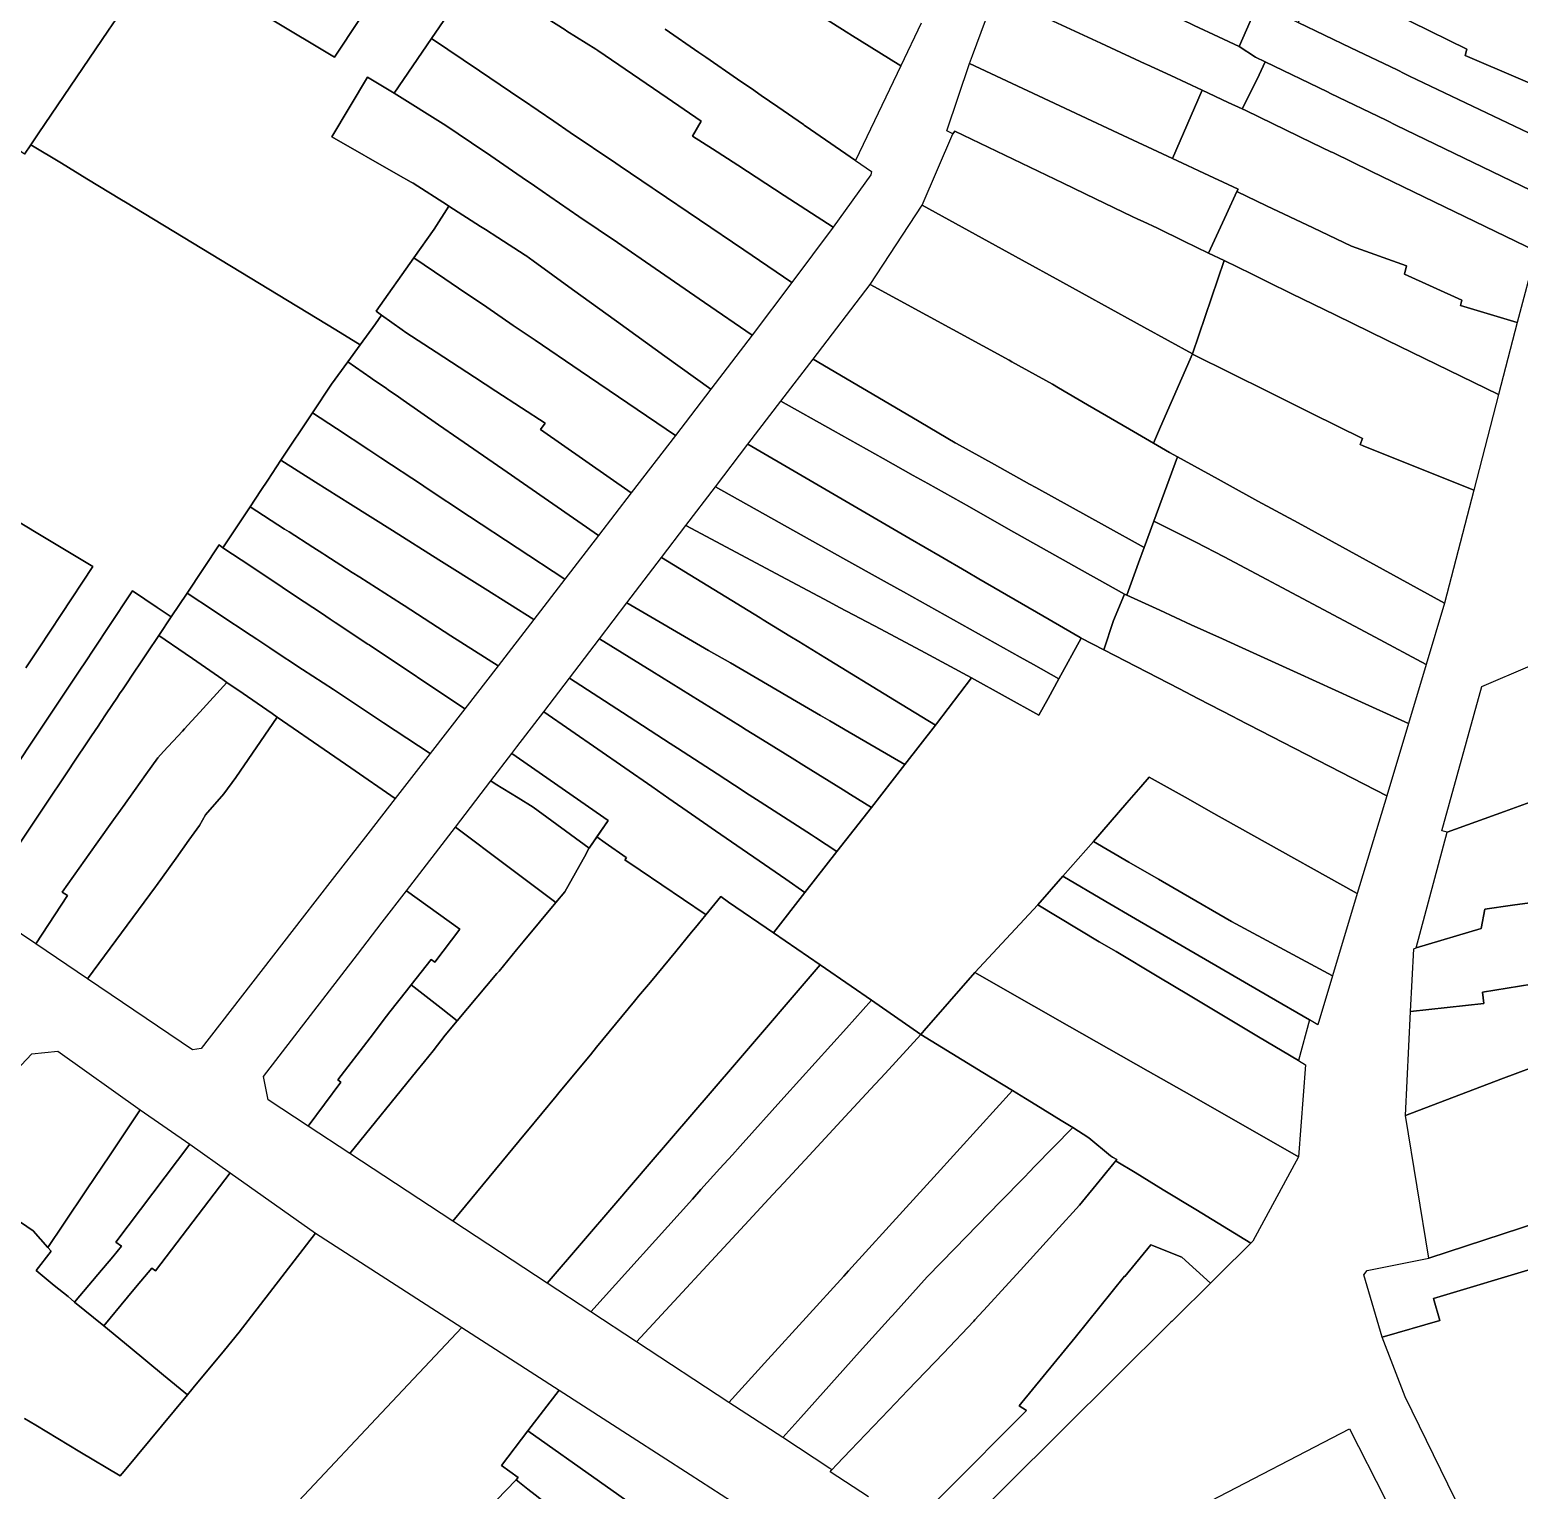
# Model space of a CAD drawing. Header units: metres. Extents: x 3 to 1005126, y 39 to 4383651.
# Drawn here: x 490710.5 to 490836.7, y 4371538.7 to 4371662.4 of the extents above; entities that cross this region are included whole.
import ezdxf

# ---------------------------------------------------------------- set-up
doc = ezdxf.new("R2010")
doc.units = ezdxf.units.M
doc.header["$MEASUREMENT"] = 0
doc.layers.add('TM_Llucmajor', color=7, linetype='Continuous')

msp = doc.modelspace()

# ---------------------------------------------------------------- linework, layer by layer
at = {"layer": 'TM_Llucmajor', "linetype": 'Continuous', "flags": 128}
for points in [[(490720.45, 4371667.16), (490708.24, 4371675.49), (490709.74, 4371677.7), (490723.35, 4371697.74), (490728.57, 4371705.42), (490734.37, 4371714.16), (490735.22, 4371715.41), (490753.03, 4371741.46), (490759.15, 4371752.44), (490760.57, 4371754.98), (490765.14, 4371763.18), (490779.17, 4371755.29), (490782.75, 4371753.26), (490793.15, 4371747.41), (490781.35, 4371727.11), (490761.17, 4371696.7), (490744.87, 4371672.93), (490736.35, 4371660.06), (490730.92, 4371663.32), (490726.36, 4371666.07), (490722.43, 4371668.43), (490721.26, 4371666.61), (490720.45, 4371667.16)], [(490806.47, 4371664.05), (490805.68, 4371664.41), (490802.8, 4371665.78), (490799, 4371667.58), (490794.42, 4371669.76), (490796.28, 4371673.58), (490796.38, 4371673.75), (490804.71, 4371669.58), (490808.28, 4371667.78), (490811.14, 4371666.36), (490812.95, 4371665.45), (490814.58, 4371664.63), (490814.2, 4371663.78), (490812.96, 4371660.96), (490811.21, 4371661.79), (490809.16, 4371662.76), (490807.06, 4371663.76), (490806.47, 4371664.05)], [(490820.07, 4371666.71), (490818.65, 4371667.43), (490820.83, 4371672.18), (490825.29, 4371669.6), (490825.88, 4371669.27), (490825.98, 4371669.58), (490828.72, 4371668.22), (490833.61, 4371665.8), (490842.79, 4371661.24), (490841.46, 4371656.21), (490832.09, 4371660.2), (490832.23, 4371660.75), (490827.53, 4371663.07), (490821.84, 4371665.84), (490820.07, 4371666.71)], [(490801.68, 4371661.05), (490801.23, 4371661.25), (490797.22, 4371663.12), (490792.29, 4371665.41), (490794.42, 4371669.76), (490799, 4371667.58), (490802.8, 4371665.78), (490805.68, 4371664.41), (490806.47, 4371664.05), (490807.06, 4371663.76), (490809.16, 4371662.76), (490811.21, 4371661.79), (490812.96, 4371660.96), (490814.34, 4371660.07), (490815.17, 4371659.66), (490814.47, 4371658.21), (490813.22, 4371655.68), (490812.04, 4371656.23), (490809.82, 4371657.27), (490807.18, 4371658.5), (490805.14, 4371659.44), (490805.01, 4371659.5), (490801.68, 4371661.05)], [(490822.41, 4371660.86), (490817.96, 4371663.01), (490820.07, 4371666.71), (490821.84, 4371665.84), (490827.53, 4371663.07), (490832.23, 4371660.75), (490832.09, 4371660.2), (490841.46, 4371656.21), (490840.43, 4371652.25), (490827.38, 4371658.47), (490827, 4371658.65), (490826.34, 4371658.98), (490822.41, 4371660.86)], [(490799.58, 4371655.1), (490790.13, 4371659.53), (490790.37, 4371660.21), (490792.29, 4371665.41), (490797.22, 4371663.12), (490801.23, 4371661.25), (490801.68, 4371661.05), (490805.01, 4371659.5), (490805.14, 4371659.44), (490807.18, 4371658.5), (490809.82, 4371657.27), (490807.32, 4371651.47), (490806.88, 4371651.68), (490802.72, 4371653.64), (490799.58, 4371655.1)], [(490814.34, 4371660.07), (490812.96, 4371660.96), (490814.2, 4371663.78), (490814.58, 4371664.63), (490814.78, 4371664.53), (490817.96, 4371663.01), (490822.41, 4371660.86), (490826.34, 4371658.98), (490827, 4371658.65), (490827.38, 4371658.47), (490840.43, 4371652.25), (490839.28, 4371648.01), (490826.29, 4371654.29), (490825.4, 4371654.72), (490820.69, 4371657), (490820.43, 4371657.12), (490815.17, 4371659.66), (490814.34, 4371660.07)], [(490745.78, 4371654.29), (490741.41, 4371657.02), (490744.57, 4371661.65), (490748.62, 4371658.91), (490752.12, 4371656.53), (490752.26, 4371656.44), (490754.91, 4371654.64), (490756.31, 4371653.69), (490760.16, 4371651.09), (490760.53, 4371650.84), (490763.26, 4371648.99), (490763.51, 4371648.82), (490771, 4371643.75), (490775.08, 4371640.98), (490771.73, 4371636.53), (490767.69, 4371639.29), (490763.51, 4371642.16), (490760.3, 4371644.36), (490757.05, 4371646.58), (490754.57, 4371648.27), (490753.27, 4371649.16), (490752.25, 4371649.87), (490751.79, 4371650.18), (490749.21, 4371651.95), (490748.98, 4371652.1), (490745.78, 4371654.29)], [(490788.71, 4371653.57), (490788.19, 4371653.82), (490790.13, 4371659.53), (490799.58, 4371655.1), (490802.72, 4371653.64), (490806.88, 4371651.68), (490807.32, 4371651.47), (490808.58, 4371650.89), (490809.53, 4371650.44), (490812.86, 4371648.89), (490812.75, 4371648.68), (490811.89, 4371646.77), (490810.36, 4371643.47), (490808.28, 4371644.48), (490806.03, 4371645.57), (490804.83, 4371646.14), (490804.39, 4371646.35), (490803.9, 4371646.58), (490800.8, 4371648.07), (490798.04, 4371649.39), (490788.87, 4371653.8), (490788.71, 4371653.57)], [(490819.15, 4371652.82), (490813.53, 4371655.54), (490813.22, 4371655.68), (490814.47, 4371658.21), (490815.17, 4371659.66), (490820.43, 4371657.12), (490820.69, 4371657), (490825.4, 4371654.72), (490826.29, 4371654.29), (490839.28, 4371648.01), (490838.11, 4371643.64), (490828.59, 4371648.24), (490824.16, 4371650.39), (490820.9, 4371651.98), (490820.73, 4371652.05), (490819.15, 4371652.82)], [(490741.75, 4371650.1), (490736.11, 4371653.33), (490739.15, 4371658.38), (490741.41, 4371657.02), (490745.78, 4371654.29), (490748.98, 4371652.1), (490749.21, 4371651.95), (490751.79, 4371650.18), (490752.25, 4371649.87), (490753.27, 4371649.16), (490754.57, 4371648.27), (490757.05, 4371646.58), (490760.3, 4371644.36), (490763.51, 4371642.16), (490767.69, 4371639.29), (490771.73, 4371636.53), (490768.21, 4371631.94), (490764.32, 4371634.75), (490760.23, 4371637.7), (490756.51, 4371640.39), (490753.18, 4371642.8), (490752.55, 4371643.26), (490752.49, 4371643.3), (490750.17, 4371644.79), (490749.12, 4371645.46), (490748.7, 4371645.73), (490746.04, 4371647.44), (490745.91, 4371647.52), (490743, 4371649.39), (490742.84, 4371649.48), (490741.75, 4371650.1)], [(490809.53, 4371650.44), (490808.58, 4371650.89), (490807.32, 4371651.47), (490809.82, 4371657.27), (490812.04, 4371656.23), (490813.22, 4371655.68), (490813.53, 4371655.54), (490819.15, 4371652.82), (490820.73, 4371652.05), (490820.9, 4371651.98), (490824.16, 4371650.39), (490828.59, 4371648.24), (490838.11, 4371643.64), (490836.49, 4371637.6), (490831.7, 4371639.03), (490831.82, 4371639.49), (490826.95, 4371641.68), (490827.14, 4371642.4), (490822.48, 4371644.05), (490819.22, 4371645.6), (490815.28, 4371647.48), (490812.75, 4371648.68), (490812.86, 4371648.89), (490809.53, 4371650.44)], [(490794.59, 4371642.87), (490786.12, 4371647.53), (490788.71, 4371653.57), (490788.87, 4371653.8), (490798.04, 4371649.39), (490800.8, 4371648.07), (490803.9, 4371646.58), (490804.39, 4371646.35), (490804.83, 4371646.14), (490806.03, 4371645.57), (490808.28, 4371644.48), (490810.36, 4371643.47), (490811.68, 4371642.83), (490809, 4371634.93), (490804.89, 4371637.19), (490801.29, 4371639.18), (490800.48, 4371639.62), (490797.76, 4371641.12), (490794.59, 4371642.87)], [(490811.68, 4371642.83), (490810.36, 4371643.47), (490811.89, 4371646.77), (490812.75, 4371648.68), (490815.28, 4371647.48), (490819.22, 4371645.6), (490822.48, 4371644.05), (490827.14, 4371642.4), (490826.95, 4371641.68), (490831.82, 4371639.49), (490831.7, 4371639.03), (490836.49, 4371637.6), (490834.91, 4371631.5), (490825.47, 4371636.1), (490821.15, 4371638.21), (490817.36, 4371640.06), (490815.41, 4371641.01), (490813.99, 4371641.7), (490811.68, 4371642.83)], [(490746.04, 4371647.44), (490748.7, 4371645.73), (490749.12, 4371645.46), (490750.17, 4371644.79), (490752.49, 4371643.3), (490752.55, 4371643.26), (490753.18, 4371642.8), (490756.51, 4371640.39), (490760.23, 4371637.7), (490764.32, 4371634.75), (490768.21, 4371631.94), (490765.21, 4371628.03), (490757.15, 4371633.51), (490753.35, 4371636.08), (490753.25, 4371636.15), (490751.48, 4371637.35), (490749.24, 4371638.88), (490747.94, 4371639.76), (490747.38, 4371640.14), (490745.68, 4371641.3), (490743.07, 4371643.07), (490744.78, 4371645.49), (490746.04, 4371647.44)], [(490793.47, 4371634.39), (490781.72, 4371640.82), (490786.12, 4371647.53), (490794.59, 4371642.87), (490797.76, 4371641.12), (490800.48, 4371639.62), (490801.29, 4371639.18), (490804.89, 4371637.19), (490809, 4371634.93), (490806.3, 4371628.74), (490805.71, 4371627.37), (490803.67, 4371628.55), (490800.12, 4371630.62), (490797.66, 4371632.07), (490797.15, 4371632.36), (490793.72, 4371634.25), (490793.47, 4371634.39)], [(490740.34, 4371638.2), (490739.88, 4371638.56), (490743.07, 4371643.07), (490745.68, 4371641.3), (490747.38, 4371640.14), (490747.94, 4371639.76), (490749.24, 4371638.88), (490751.48, 4371637.35), (490753.25, 4371636.15), (490753.35, 4371636.08), (490757.15, 4371633.51), (490765.21, 4371628.03), (490761.46, 4371623.15), (490753.8, 4371628.53), (490754.2, 4371629.06), (490752.19, 4371630.36), (490750.01, 4371631.78), (490748.2, 4371632.96), (490744.95, 4371635.07), (490742.38, 4371636.74), (490742.08, 4371636.96), (490740.34, 4371638.2)], [(490815.43, 4371631.72), (490809.07, 4371634.89), (490809, 4371634.93), (490811.68, 4371642.83), (490813.99, 4371641.7), (490815.41, 4371641.01), (490817.36, 4371640.06), (490821.15, 4371638.21), (490825.47, 4371636.1), (490834.91, 4371631.5), (490832.82, 4371623.39), (490823.46, 4371627.14), (490823.2, 4371627.25), (490823.39, 4371627.76), (490819.12, 4371629.89), (490817.52, 4371630.68), (490815.43, 4371631.72)], [(490788.91, 4371627.4), (490785.23, 4371629.57), (490776.87, 4371634.48), (490781.72, 4371640.82), (490793.47, 4371634.39), (490793.72, 4371634.25), (490797.15, 4371632.36), (490797.66, 4371632.07), (490800.12, 4371630.62), (490803.67, 4371628.55), (490805.71, 4371627.37), (490807.07, 4371626.58), (490807.73, 4371626.22), (490805.73, 4371620.77), (490804.91, 4371618.54), (490801.56, 4371620.4), (490795.74, 4371623.62), (490795.21, 4371623.91), (490792.23, 4371625.57), (490789.03, 4371627.34), (490788.91, 4371627.4)], [(490739.54, 4371632.82), (490739.41, 4371632.91), (490737.47, 4371634.26), (490738.52, 4371635.7), (490739.81, 4371637.47), (490740.34, 4371638.2), (490742.08, 4371636.96), (490742.38, 4371636.74), (490744.95, 4371635.07), (490748.2, 4371632.96), (490750.01, 4371631.78), (490752.19, 4371630.36), (490754.2, 4371629.06), (490753.8, 4371628.53), (490761.46, 4371623.15), (490758.69, 4371619.54), (490750.59, 4371625.16), (490746.87, 4371627.74), (490745.16, 4371628.93), (490742.16, 4371631.01), (490741.76, 4371631.29), (490740.88, 4371631.9), (490740.75, 4371631.99), (490739.54, 4371632.82)], [(490807.73, 4371626.22), (490807.07, 4371626.58), (490805.71, 4371627.37), (490806.3, 4371628.74), (490809, 4371634.93), (490809.07, 4371634.89), (490815.43, 4371631.72), (490817.52, 4371630.68), (490819.12, 4371629.89), (490823.39, 4371627.76), (490823.2, 4371627.25), (490823.46, 4371627.14), (490832.82, 4371623.39), (490830.36, 4371613.82), (490817.95, 4371620.61), (490814.54, 4371622.47), (490811.93, 4371623.9), (490811.18, 4371624.32), (490807.73, 4371626.22)], [(490736.51, 4371628.61), (490734.48, 4371629.95), (490736.09, 4371632.37), (490737.47, 4371634.26), (490739.41, 4371632.91), (490739.54, 4371632.82), (490740.75, 4371631.99), (490740.88, 4371631.9), (490741.76, 4371631.29), (490742.16, 4371631.01), (490745.16, 4371628.93), (490746.87, 4371627.74), (490750.59, 4371625.16), (490758.69, 4371619.54), (490755.84, 4371615.84), (490747.78, 4371621.17), (490744.01, 4371623.65), (490743.8, 4371623.8), (490740.28, 4371626.12), (490739.24, 4371626.8), (490736.51, 4371628.61)], [(490790.12, 4371621.97), (490786.58, 4371623.95), (490785.34, 4371624.64), (490782.8, 4371626.08), (490778.58, 4371628.45), (490774.15, 4371630.94), (490776.87, 4371634.48), (490785.23, 4371629.57), (490788.91, 4371627.4), (490789.03, 4371627.34), (490792.23, 4371625.57), (490795.21, 4371623.91), (490795.74, 4371623.62), (490801.56, 4371620.4), (490804.91, 4371618.54), (490804.44, 4371617.22), (490803.44, 4371614.49), (490803.24, 4371614.57), (490800.89, 4371615.9), (490800.12, 4371616.33), (490793.43, 4371620.09), (490790.12, 4371621.97)], [(490781.71, 4371621.25), (490780.36, 4371622.03), (490775.96, 4371624.59), (490771.34, 4371627.28), (490774.15, 4371630.94), (490778.58, 4371628.45), (490782.8, 4371626.08), (490785.34, 4371624.64), (490786.58, 4371623.95), (490790.12, 4371621.97), (490793.43, 4371620.09), (490800.12, 4371616.33), (490800.89, 4371615.9), (490803.24, 4371614.57), (490802.33, 4371612.35), (490801.51, 4371609.85), (490799.58, 4371610.85), (490799.48, 4371610.9), (490796.34, 4371612.73), (490790.91, 4371615.89), (490789.86, 4371616.51), (490787.64, 4371617.8), (490785.11, 4371619.26), (490781.71, 4371621.25)], [(490734.74, 4371624.07), (490731.81, 4371625.92), (490734.48, 4371629.95), (490736.51, 4371628.61), (490739.24, 4371626.8), (490740.28, 4371626.12), (490743.8, 4371623.8), (490744.01, 4371623.65), (490747.78, 4371621.17), (490755.84, 4371615.84), (490753.23, 4371612.43), (490749.1, 4371615.03), (490745.19, 4371617.49), (490741.25, 4371619.97), (490737.7, 4371622.21), (490734.74, 4371624.07)], [(490779.4, 4371617.64), (490768.6, 4371623.68), (490771.34, 4371627.28), (490775.96, 4371624.59), (490780.36, 4371622.03), (490781.71, 4371621.25), (490785.11, 4371619.26), (490787.64, 4371617.8), (490789.86, 4371616.51), (490790.91, 4371615.89), (490796.34, 4371612.73), (490799.48, 4371610.9), (490799.58, 4371610.85), (490797.68, 4371607.41), (490795.54, 4371608.61), (490794.4, 4371609.25), (490784.53, 4371614.77), (490783.14, 4371615.54), (490782.89, 4371615.68), (490779.4, 4371617.64)], [(490734.52, 4371618.55), (490732.5, 4371619.85), (490732.12, 4371620.09), (490729.19, 4371621.97), (490730.11, 4371623.35), (490730.7, 4371624.24), (490731.81, 4371625.92), (490734.74, 4371624.07), (490737.7, 4371622.21), (490741.25, 4371619.97), (490745.19, 4371617.49), (490749.1, 4371615.03), (490753.23, 4371612.43), (490750.21, 4371608.5), (490746.21, 4371611.06), (490742.24, 4371613.61), (490742.01, 4371613.75), (490738.48, 4371616.01), (490737.85, 4371616.42), (490735.52, 4371617.91), (490735.36, 4371618.01), (490734.52, 4371618.55)], [(490809.28, 4371618.97), (490805.73, 4371620.77), (490807.73, 4371626.22), (490811.18, 4371624.32), (490811.93, 4371623.9), (490814.54, 4371622.47), (490817.95, 4371620.61), (490830.36, 4371613.82), (490828.79, 4371608.61), (490824.47, 4371610.93), (490819.64, 4371613.5), (490816.15, 4371615.36), (490815.29, 4371615.82), (490811.7, 4371617.75), (490809.28, 4371618.97)], [(490778.24, 4371613.93), (490774.63, 4371615.84), (490766.1, 4371620.39), (490768.6, 4371623.68), (490779.4, 4371617.64), (490782.89, 4371615.68), (490783.14, 4371615.54), (490784.53, 4371614.77), (490794.4, 4371609.25), (490795.54, 4371608.61), (490797.68, 4371607.41), (490796.78, 4371605.75), (490795.99, 4371604.32), (490790.3, 4371607.49), (490786.36, 4371609.6), (490782.61, 4371611.6), (490779.1, 4371613.46), (490778.24, 4371613.93)], [(490729.25, 4371616.95), (490726.9, 4371618.51), (490727.79, 4371619.86), (490729.19, 4371621.97), (490732.12, 4371620.09), (490732.5, 4371619.85), (490734.52, 4371618.55), (490735.36, 4371618.01), (490735.52, 4371617.91), (490737.85, 4371616.42), (490738.48, 4371616.01), (490742.01, 4371613.75), (490742.24, 4371613.61), (490746.21, 4371611.06), (490750.21, 4371608.5), (490747.39, 4371604.87), (490739.27, 4371610.28), (490739.18, 4371610.33), (490736.39, 4371612.19), (490735.99, 4371612.46), (490735.24, 4371612.96), (490733.05, 4371614.41), (490731.91, 4371615.17), (490729.25, 4371616.95)], [(490806.23, 4371613.21), (490803.44, 4371614.49), (490804.44, 4371617.22), (490804.91, 4371618.54), (490805.73, 4371620.77), (490809.28, 4371618.97), (490811.7, 4371617.75), (490815.29, 4371615.82), (490816.15, 4371615.36), (490819.64, 4371613.5), (490824.47, 4371610.93), (490828.79, 4371608.61), (490827.29, 4371603.61), (490822.71, 4371605.7), (490817.86, 4371607.91), (490812.91, 4371610.16), (490811.54, 4371610.79), (490808.9, 4371611.99), (490806.23, 4371613.21)], [(490772.66, 4371612.41), (490772.4, 4371612.57), (490764.04, 4371617.69), (490766.1, 4371620.39), (490774.63, 4371615.84), (490778.24, 4371613.93), (490779.1, 4371613.46), (490782.61, 4371611.6), (490786.36, 4371609.6), (490790.3, 4371607.49), (490787.33, 4371603.6), (490787.23, 4371603.47), (490783.78, 4371605.6), (490777.86, 4371609.22), (490775.66, 4371610.57), (490774.9, 4371611.03), (490772.66, 4371612.41)], [(490726.09, 4371613.19), (490723.86, 4371614.66), (490726.59, 4371618.75), (490726.9, 4371618.51), (490729.25, 4371616.95), (490731.91, 4371615.17), (490733.05, 4371614.41), (490735.24, 4371612.96), (490735.99, 4371612.46), (490736.39, 4371612.19), (490739.18, 4371610.33), (490739.27, 4371610.28), (490747.39, 4371604.87), (490744.45, 4371601.08), (490740.5, 4371603.68), (490736.25, 4371606.49), (490733.65, 4371608.2), (490731.08, 4371609.9), (490730.86, 4371610.04), (490729.77, 4371610.76), (490729.29, 4371611.08), (490726.55, 4371612.89), (490726.09, 4371613.19)], [(490768.01, 4371609.82), (490761.1, 4371613.84), (490764.04, 4371617.69), (490772.4, 4371612.57), (490772.66, 4371612.41), (490774.9, 4371611.03), (490775.66, 4371610.57), (490777.86, 4371609.22), (490783.78, 4371605.6), (490787.23, 4371603.47), (490784.65, 4371600.15), (490782.22, 4371601.57), (490779.93, 4371602.9), (490778.29, 4371603.84), (490777.5, 4371604.3), (490775.46, 4371605.5), (490774.64, 4371605.97), (490773.01, 4371606.93), (490769.87, 4371608.75), (490768.01, 4371609.82)], [(490723.69, 4371609.56), (490721.47, 4371611.09), (490722.52, 4371612.66), (490723.86, 4371614.66), (490726.09, 4371613.19), (490726.55, 4371612.89), (490729.29, 4371611.08), (490729.77, 4371610.76), (490730.86, 4371610.04), (490731.08, 4371609.9), (490733.65, 4371608.2), (490736.25, 4371606.49), (490740.5, 4371603.68), (490744.45, 4371601.08), (490741.49, 4371597.27), (490737.73, 4371599.86), (490735.91, 4371601.12), (490731.5, 4371604.17), (490731.08, 4371604.46), (490729.8, 4371605.34), (490728.61, 4371606.16), (490727.24, 4371607.11), (490726.88, 4371607.36), (490725.8, 4371608.11), (490724.31, 4371609.13), (490723.69, 4371609.56)], [(490807.9, 4371606.55), (490801.51, 4371609.85), (490802.33, 4371612.35), (490803.24, 4371614.57), (490803.44, 4371614.49), (490806.23, 4371613.21), (490808.9, 4371611.99), (490811.54, 4371610.79), (490812.91, 4371610.16), (490817.86, 4371607.91), (490822.71, 4371605.7), (490827.29, 4371603.61), (490825.45, 4371597.49), (490812.78, 4371604.03), (490812.48, 4371604.18), (490809.47, 4371605.74), (490807.9, 4371606.55)], [(490770.74, 4371603.39), (490767.46, 4371605.43), (490767.3, 4371605.51), (490763.21, 4371608.05), (490758.78, 4371610.79), (490761.1, 4371613.84), (490768.01, 4371609.82), (490769.87, 4371608.75), (490773.01, 4371606.93), (490774.64, 4371605.97), (490775.46, 4371605.5), (490777.5, 4371604.3), (490778.29, 4371603.84), (490779.93, 4371602.9), (490782.22, 4371601.57), (490784.65, 4371600.15), (490783.57, 4371598.77), (490781.82, 4371596.52), (490780.04, 4371597.62), (490779.41, 4371598.01), (490776.09, 4371600.07), (490775.09, 4371600.68), (490772.96, 4371602.01), (490771.71, 4371602.78), (490771.21, 4371603.1), (490770.74, 4371603.39)], [(490765.39, 4371601.53), (490764.78, 4371601.94), (490760.73, 4371604.55), (490756.24, 4371607.46), (490758.78, 4371610.79), (490763.21, 4371608.05), (490767.3, 4371605.51), (490767.46, 4371605.43), (490770.74, 4371603.39), (490771.21, 4371603.1), (490771.71, 4371602.78), (490772.96, 4371602.01), (490775.09, 4371600.68), (490776.09, 4371600.07), (490779.41, 4371598.01), (490780.04, 4371597.62), (490781.82, 4371596.52), (490778.9, 4371592.78), (490777.08, 4371593.96), (490776.73, 4371594.18), (490772.4, 4371596.98), (490771.16, 4371597.79), (490770.96, 4371597.93), (490768.74, 4371599.36), (490765.39, 4371601.53)], [(490777.47, 4371583.18), (490773.53, 4371585.89), (490776.18, 4371589.31), (490778.9, 4371592.78), (490781.82, 4371596.52), (490783.57, 4371598.77), (490784.65, 4371600.15), (490787.23, 4371603.47), (490787.33, 4371603.6), (490790.3, 4371607.49), (490795.99, 4371604.32), (490796.78, 4371605.75), (490797.68, 4371607.41), (490799.58, 4371610.85), (490801.51, 4371609.85), (490807.9, 4371606.55), (490809.47, 4371605.74), (490812.48, 4371604.18), (490812.78, 4371604.03), (490825.45, 4371597.49), (490822.96, 4371589.21), (490813.95, 4371594.26), (490810.57, 4371596.15), (490808.64, 4371597.23), (490805.33, 4371599.08), (490804.62, 4371598.26), (490803.45, 4371596.91), (490800.61, 4371593.64), (490798.02, 4371590.68), (490795.91, 4371588.25), (490790.56, 4371582.53), (490786.28, 4371577.62), (490786.01, 4371577.29), (490781.83, 4371580.18), (490780.09, 4371581.36), (490777.47, 4371583.18)], [(490830.58, 4371594.41), (490830.11, 4371594.54), (490833.5, 4371606.77), (490841.69, 4371610.26), (490843.92, 4371606.97), (490845.47, 4371604.69), (490848.12, 4371600.78), (490843.28, 4371599.02), (490841.6, 4371598.41), (490839.77, 4371597.75), (490835.43, 4371596.17), (490830.58, 4371594.41)], [(490715.43, 4371581.99), (490711.04, 4371584.95), (490713.73, 4371589.04), (490713.27, 4371589.33), (490716.17, 4371593.41), (490717.78, 4371595.66), (490717.85, 4371595.76), (490718.6, 4371596.8), (490718.85, 4371597.16), (490718.92, 4371597.26), (490720.38, 4371599.31), (490721.39, 4371600.72), (490721.87, 4371601.25), (490723.46, 4371602.98), (490723.63, 4371603.17), (490723.93, 4371603.49), (490724.93, 4371604.59), (490727.24, 4371607.11), (490728.61, 4371606.16), (490729.8, 4371605.34), (490731.08, 4371604.46), (490731.5, 4371604.17), (490728, 4371599.04), (490726.98, 4371597.67), (490725.41, 4371595.88), (490724.92, 4371594.98), (490724.02, 4371593.74), (490722.93, 4371592.22), (490721.27, 4371589.91), (490721.18, 4371589.78), (490715.43, 4371581.99)], [(490763.21, 4371598.3), (490754.07, 4371604.61), (490756.24, 4371607.46), (490760.73, 4371604.55), (490764.78, 4371601.94), (490765.39, 4371601.53), (490768.74, 4371599.36), (490770.96, 4371597.93), (490771.16, 4371597.79), (490772.4, 4371596.98), (490776.73, 4371594.18), (490777.08, 4371593.96), (490778.9, 4371592.78), (490776.18, 4371589.31), (490774.58, 4371590.43), (490768.61, 4371594.54), (490766.59, 4371595.94), (490764.66, 4371597.28), (490763.21, 4371598.3)], [(490769.06, 4371588.96), (490767.8, 4371587.43), (490767.73, 4371587.47), (490762.24, 4371591.19), (490760.94, 4371592.07), (490760.96, 4371592.09), (490761.07, 4371592.26), (490761.06, 4371592.27), (490759.28, 4371593.51), (490758.56, 4371594.01), (490759.51, 4371595.41), (490751.35, 4371601.07), (490751.8, 4371601.65), (490754.07, 4371604.61), (490763.21, 4371598.3), (490764.66, 4371597.28), (490766.59, 4371595.94), (490768.61, 4371594.54), (490774.58, 4371590.43), (490776.18, 4371589.31), (490773.53, 4371585.89), (490769.72, 4371588.5), (490769.06, 4371588.96)], [(490733.62, 4371587.13), (490725.05, 4371576.1), (490724.33, 4371575.99), (490715.43, 4371581.99), (490721.18, 4371589.78), (490721.27, 4371589.91), (490722.93, 4371592.22), (490724.02, 4371593.74), (490724.92, 4371594.98), (490725.41, 4371595.88), (490726.98, 4371597.67), (490728, 4371599.04), (490731.5, 4371604.17), (490735.91, 4371601.12), (490737.73, 4371599.86), (490741.49, 4371597.27), (490739.18, 4371594.29), (490736.16, 4371590.4), (490733.62, 4371587.13)], [(490749.96, 4371598.51), (490749.59, 4371598.77), (490751.35, 4371601.07), (490759.51, 4371595.41), (490757.91, 4371593.07), (490753.18, 4371596.54), (490751.89, 4371597.33), (490749.96, 4371598.51)], [(490827.94, 4371584.61), (490830.58, 4371594.41), (490835.43, 4371596.17), (490839.77, 4371597.75), (490841.6, 4371598.41), (490843.28, 4371599.02), (490848.12, 4371600.78), (490852.21, 4371594.75), (490847.73, 4371593.09), (490846.5, 4371592.61), (490842.68, 4371591.11), (490842.45, 4371591.78), (490841.43, 4371591.37), (490839.43, 4371590.56), (490839.4, 4371589.86), (490839.34, 4371588.68), (490838.42, 4371588.55), (490836.1, 4371588.23), (490833.76, 4371587.9), (490833.44, 4371586.26), (490827.94, 4371584.61)], [(490749.96, 4371598.51), (490751.89, 4371597.33), (490753.18, 4371596.54), (490757.91, 4371593.07), (490757.87, 4371593), (490757.65, 4371592.59), (490755.84, 4371589.36), (490755.09, 4371588.46), (490751.03, 4371591.52), (490746.58, 4371594.85), (490749.59, 4371598.77), (490749.96, 4371598.51)], [(490803.61, 4371591.89), (490800.61, 4371593.64), (490803.45, 4371596.91), (490804.62, 4371598.26), (490805.33, 4371599.08), (490808.64, 4371597.23), (490810.57, 4371596.15), (490813.95, 4371594.26), (490822.96, 4371589.21), (490820.87, 4371582.25), (490812.3, 4371586.86), (490808.22, 4371589.22), (490806.13, 4371590.43), (490803.61, 4371591.89)], [(490744.53, 4371583.64), (490744.85, 4371583.4), (490746.97, 4371586.19), (490742.44, 4371589.45), (490746.58, 4371594.85), (490751.03, 4371591.52), (490755.09, 4371588.46), (490752.31, 4371585.12), (490751.76, 4371584.45), (490750.28, 4371582.65), (490750.1, 4371582.44), (490746.74, 4371578.45), (490745.39, 4371579.51), (490742.84, 4371581.5), (490744.53, 4371583.64)], [(490755.84, 4371589.36), (490757.65, 4371592.59), (490757.87, 4371593), (490757.91, 4371593.07), (490758.56, 4371594.01), (490759.28, 4371593.51), (490761.06, 4371592.27), (490761.07, 4371592.26), (490760.96, 4371592.09), (490760.94, 4371592.07), (490762.24, 4371591.19), (490767.73, 4371587.47), (490767.8, 4371587.43), (490766.91, 4371586.35), (490766.58, 4371585.94), (490765.24, 4371584.32), (490763.1, 4371581.72), (490762.09, 4371580.52), (490761.76, 4371580.1), (490758.54, 4371576.22), (490758.03, 4371575.57), (490755.47, 4371572.49), (490755.12, 4371572.06), (490752.69, 4371569.11), (490752.53, 4371568.91), (490746.38, 4371561.46), (490737.65, 4371567.2), (490743.33, 4371574.2), (490743.98, 4371575), (490744.69, 4371575.9), (490745.71, 4371577.21), (490746.74, 4371578.45), (490750.1, 4371582.44), (490750.28, 4371582.65), (490751.76, 4371584.45), (490752.31, 4371585.12), (490755.09, 4371588.46), (490755.84, 4371589.36)], [(490801.68, 4371588.54), (490798.02, 4371590.68), (490800.61, 4371593.64), (490803.61, 4371591.89), (490806.13, 4371590.43), (490808.22, 4371589.22), (490812.3, 4371586.86), (490820.87, 4371582.25), (490819.63, 4371578.11), (490818.91, 4371578.53), (490815.51, 4371580.5), (490804.19, 4371587.08), (490801.68, 4371588.54)], [(490802.53, 4371584.3), (490801.11, 4371585.14), (490795.91, 4371588.25), (490798.02, 4371590.68), (490801.68, 4371588.54), (490804.19, 4371587.08), (490815.51, 4371580.5), (490818.91, 4371578.53), (490817.98, 4371575.07), (490814.6, 4371577.09), (490808.8, 4371580.55), (490806.02, 4371582.21), (490802.53, 4371584.3)], [(490734.12, 4371569.52), (490730.73, 4371571.75), (490730.34, 4371573.71), (490738.3, 4371584.07), (490740.39, 4371586.8), (490742.44, 4371589.45), (490746.97, 4371586.19), (490744.85, 4371583.4), (490744.53, 4371583.64), (490742.84, 4371581.5), (490742.44, 4371580.97), (490741.03, 4371579.2), (490740.74, 4371578.82), (490739.37, 4371577.01), (490736.62, 4371573.43), (490736.87, 4371573.24), (490734.12, 4371569.52)], [(490754.36, 4371556.22), (490746.38, 4371561.46), (490752.53, 4371568.91), (490752.69, 4371569.11), (490755.12, 4371572.06), (490755.47, 4371572.49), (490758.03, 4371575.57), (490758.54, 4371576.22), (490761.76, 4371580.1), (490762.09, 4371580.52), (490763.1, 4371581.72), (490765.24, 4371584.32), (490766.58, 4371585.94), (490766.91, 4371586.35), (490769.06, 4371588.96), (490769.72, 4371588.5), (490773.53, 4371585.89), (490777.47, 4371583.18), (490770.22, 4371574.71), (490763, 4371566.3), (490760.16, 4371562.98), (490754.36, 4371556.22)], [(490795.57, 4371579.68), (490790.56, 4371582.53), (490795.91, 4371588.25), (490801.11, 4371585.14), (490802.53, 4371584.3), (490806.02, 4371582.21), (490808.8, 4371580.55), (490814.6, 4371577.09), (490817.98, 4371575.07), (490818.57, 4371574.72), (490817.99, 4371566.93), (490808.95, 4371572.07), (490806.36, 4371573.54), (490805.24, 4371574.18), (490798.58, 4371577.96), (490795.57, 4371579.68)], [(490758.04, 4371553.78), (490754.36, 4371556.22), (490760.16, 4371562.98), (490763, 4371566.3), (490770.22, 4371574.71), (490777.47, 4371583.18), (490780.09, 4371581.36), (490781.83, 4371580.18), (490779.71, 4371577.82), (490774.4, 4371571.93), (490770.71, 4371567.82), (490770.04, 4371567.09), (490768.98, 4371565.93), (490767.36, 4371564.14), (490766.66, 4371563.34), (490758.04, 4371553.78)], [(490802.52, 4371566.58), (490802.59, 4371566.68), (490802.24, 4371566.89), (490802.05, 4371566.99), (490800.24, 4371568.54), (490798.86, 4371569.39), (490797.89, 4371570), (490795.74, 4371571.32), (490794.86, 4371571.85), (490793.75, 4371572.53), (490791.25, 4371574.07), (490786.01, 4371577.29), (490786.28, 4371577.62), (490790.56, 4371582.53), (490795.57, 4371579.68), (490798.58, 4371577.96), (490805.24, 4371574.18), (490806.36, 4371573.54), (490808.95, 4371572.07), (490817.99, 4371566.93), (490814.11, 4371559.76), (490813.96, 4371559.6), (490809.28, 4371562.46), (490806.53, 4371564.13), (490804.16, 4371565.58), (490802.55, 4371566.56), (490802.52, 4371566.58)], [(490737.65, 4371567.2), (490734.12, 4371569.52), (490736.87, 4371573.24), (490736.62, 4371573.43), (490739.37, 4371577.01), (490740.74, 4371578.82), (490741.03, 4371579.2), (490742.44, 4371580.97), (490742.84, 4371581.5), (490745.39, 4371579.51), (490746.74, 4371578.45), (490745.71, 4371577.21), (490744.69, 4371575.9), (490743.98, 4371575), (490743.33, 4371574.2), (490737.65, 4371567.2)], [(490761.91, 4371551.24), (490758.04, 4371553.78), (490766.66, 4371563.34), (490767.36, 4371564.14), (490768.98, 4371565.93), (490770.04, 4371567.09), (490770.71, 4371567.82), (490774.4, 4371571.93), (490779.71, 4371577.82), (490781.83, 4371580.18), (490786.01, 4371577.29), (490782.98, 4371573.98), (490781.74, 4371572.64), (490779.59, 4371570.32), (490776.54, 4371567.03), (490774.39, 4371564.71), (490773.48, 4371563.72), (490772.11, 4371562.25), (490771.44, 4371561.52), (490761.91, 4371551.24)], [(490769.74, 4371546.12), (490761.91, 4371551.24), (490771.44, 4371561.52), (490772.11, 4371562.25), (490773.48, 4371563.72), (490774.39, 4371564.71), (490776.54, 4371567.03), (490779.59, 4371570.32), (490781.74, 4371572.64), (490782.98, 4371573.98), (490786.01, 4371577.29), (490791.25, 4371574.07), (490793.75, 4371572.53), (490791, 4371569.49), (490787.11, 4371565.19), (490784.77, 4371562.62), (490779.88, 4371557.25), (490779.47, 4371556.8), (490776.28, 4371553.3), (490773.04, 4371549.75), (490769.74, 4371546.12)], [(490706.58, 4371563.53), (490703.59, 4371560.43), (490699.98, 4371564.26), (490710.72, 4371575.65), (490712.92, 4371575.87), (490719.9, 4371570.89), (490717.29, 4371566.99), (490715.41, 4371564.2), (490713.39, 4371561.21), (490712.07, 4371559.25), (490710.84, 4371560.64), (490706.58, 4371563.53)], [(490774.32, 4371543.14), (490769.74, 4371546.12), (490773.04, 4371549.75), (490776.28, 4371553.3), (490779.47, 4371556.8), (490779.88, 4371557.25), (490784.77, 4371562.62), (490787.11, 4371565.19), (490791, 4371569.49), (490793.75, 4371572.53), (490794.86, 4371571.85), (490795.74, 4371571.32), (490797.89, 4371570), (490798.86, 4371569.39), (490795.61, 4371566.07), (490795.27, 4371565.7), (490794.71, 4371565.14), (490792.74, 4371563.12), (490788.88, 4371559.15), (490786.54, 4371556.76), (490783.59, 4371553.47), (490783.49, 4371553.36), (490780.81, 4371550.39), (490775.84, 4371544.83), (490774.32, 4371543.14)], [(490712.61, 4371556.03), (490711.08, 4371557.29), (490712.35, 4371558.94), (490712.07, 4371559.25), (490713.39, 4371561.21), (490715.41, 4371564.2), (490717.29, 4371566.99), (490719.9, 4371570.89), (490724.09, 4371567.98), (490717.82, 4371559.7), (490718.32, 4371559.34), (490717.57, 4371558.45), (490716.3, 4371556.95), (490714.33, 4371554.62), (490713.78, 4371555.08), (490712.61, 4371556.03)], [(490778.29, 4371540.53), (490774.32, 4371543.14), (490775.84, 4371544.83), (490780.81, 4371550.39), (490783.49, 4371553.36), (490783.59, 4371553.47), (490786.54, 4371556.76), (490788.88, 4371559.15), (490792.74, 4371563.12), (490794.71, 4371565.14), (490795.27, 4371565.7), (490795.61, 4371566.07), (490798.86, 4371569.39), (490800.24, 4371568.54), (490802.05, 4371566.99), (490802.24, 4371566.89), (490802.59, 4371566.68), (490801.36, 4371565.18), (490799.43, 4371562.82), (490797.43, 4371560.61), (490794.43, 4371557.33), (490793.13, 4371555.9), (490791.64, 4371554.27), (490790.58, 4371553.1), (490790.49, 4371553.01), (490787.91, 4371550.3), (490784.9, 4371547.15), (490783.29, 4371545.46), (490780.04, 4371542.07), (490778.89, 4371540.85), (490778.47, 4371540.41), (490778.29, 4371540.53)], [(490716.8, 4371552.59), (490714.33, 4371554.62), (490716.3, 4371556.95), (490717.57, 4371558.45), (490718.32, 4371559.34), (490717.82, 4371559.7), (490724.09, 4371567.98), (490727.51, 4371565.57), (490721.19, 4371557.25), (490720.87, 4371557.48), (490719.64, 4371556.01), (490718.82, 4371555.03), (490716.8, 4371552.59)], [(490719.03, 4371550.77), (490716.8, 4371552.59), (490718.82, 4371555.03), (490719.64, 4371556.01), (490720.87, 4371557.48), (490721.19, 4371557.25), (490727.51, 4371565.57), (490734.75, 4371560.46), (490728.28, 4371552.07), (490727.03, 4371550.53), (490724.37, 4371547.34), (490723.9, 4371546.76), (490721.87, 4371548.43), (490719.03, 4371550.77)], [(490803.29, 4371556.77), (490805.49, 4371559.47), (490808.1, 4371558.42), (490810.54, 4371556.22), (490807.57, 4371553.27), (490807.29, 4371553), (490807.15, 4371552.87), (490797.95, 4371543.73), (490797.7, 4371543.48), (490789.09, 4371534.94), (490787.18, 4371534.73), (490786.33, 4371535.28), (490785.98, 4371535.51), (490785.42, 4371535.88), (490785.4, 4371535.89), (490785.85, 4371536.35), (490788.03, 4371538.49), (490794.96, 4371545.43), (490794.33, 4371545.82), (490794.56, 4371546.1), (490799.07, 4371551.62), (490803.26, 4371556.8), (490803.29, 4371556.77)], [(490734.94, 4371533), (490732.09, 4371536.45), (490732.85, 4371537.26), (490733.76, 4371538.23), (490734.21, 4371538.71), (490739.87, 4371544.74), (490747.12, 4371552.47), (490755.36, 4371547.16), (490752.73, 4371543.71), (490750.5, 4371540.77), (490751.9, 4371539.75), (490751.72, 4371539.57), (490745.91, 4371533.55), (490745.72, 4371533.35), (490743.09, 4371535.66), (490741.84, 4371534.33), (490738.88, 4371531.18), (490737.7, 4371529.93), (490734.94, 4371533)], [(490758.8, 4371539.41), (490752.73, 4371543.71), (490755.36, 4371547.16), (490761.56, 4371543.16), (490766.46, 4371540.01), (490769.96, 4371537.75), (490774.56, 4371534.79), (490778.86, 4371532.04), (490783.36, 4371529.15), (490783.39, 4371528.94), (490779.46, 4371524.78), (490775.08, 4371527.89), (490771.28, 4371530.57), (490767.32, 4371533.39), (490764.3, 4371535.51), (490763.71, 4371535.94), (490758.8, 4371539.41)], [(490751.72, 4371539.57), (490751.9, 4371539.75), (490750.5, 4371540.77), (490752.73, 4371543.71), (490758.8, 4371539.41), (490763.71, 4371535.94), (490764.3, 4371535.51), (490767.32, 4371533.39), (490771.28, 4371530.57), (490775.08, 4371527.89), (490779.46, 4371524.78), (490775.61, 4371520.69), (490767.82, 4371526.85), (490764.22, 4371529.69), (490763.5, 4371530.25), (490761.56, 4371531.79), (490761.46, 4371531.89), (490757.19, 4371535.25), (490753.34, 4371538.28), (490752.72, 4371538.77), (490751.72, 4371539.57)], [(490811.17, 4371536.21), (490809, 4371535.08), (490808.22, 4371536.58), (490809.79, 4371537.39), (490822.29, 4371543.88), (490825.32, 4371537.96), (490825.53, 4371537.53), (490820.16, 4371532.85), (490818.6, 4371531.49), (490815.94, 4371534.06), (490815.19, 4371532.77), (490811.17, 4371536.21)], [(490749.61, 4371529.94), (490745.91, 4371533.55), (490751.72, 4371539.57), (490752.72, 4371538.77), (490753.34, 4371538.28), (490757.19, 4371535.25), (490761.46, 4371531.89), (490761.56, 4371531.79), (490763.5, 4371530.25), (490764.22, 4371529.69), (490767.82, 4371526.85), (490775.61, 4371520.69), (490768.22, 4371512.87), (490763.12, 4371517.14), (490761.71, 4371518.43), (490760.79, 4371519.28), (490756.76, 4371523.05), (490756.09, 4371523.65), (490751.78, 4371527.83), (490749.61, 4371529.94)]]:
    msp.add_lwpolyline(points, close=True, dxfattribs=at)
for points in [[(490730.92, 4371663.32), (490736.35, 4371660.06), (490736.35, 4371660.06), (490744.87, 4371672.93)], [(490718.13, 4371663.72), (490717.2, 4371662.35), (490711.25, 4371653.56), (490710.63, 4371652.65), (490710.1, 4371651.85), (490686.51, 4371668.36)], [(490748.26, 4371667.06), (490744.57, 4371661.65), (490741.41, 4371657.02), (490739.15, 4371658.38), (490736.11, 4371653.33), (490741.75, 4371650.1), (490742.84, 4371649.48), (490743, 4371649.39), (490745.91, 4371647.52), (490746.04, 4371647.44), (490744.78, 4371645.49), (490743.07, 4371643.07), (490739.88, 4371638.56), (490740.34, 4371638.2), (490739.81, 4371637.47), (490738.52, 4371635.7), (490736.45, 4371636.96), (490718.64, 4371647.78), (490718.32, 4371647.98), (490715.37, 4371649.77), (490713.22, 4371651.08), (490710.63, 4371652.65), (490711.25, 4371653.56), (490717.2, 4371662.35), (490718.13, 4371663.72)], [(490752.61, 4371664.44), (490755.89, 4371662.37), (490756.03, 4371662.28), (490758.47, 4371660.74), (490758.66, 4371660.62), (490764.53, 4371656.61), (490767.41, 4371654.64), (490766.67, 4371653.38), (490768.35, 4371652.29), (490770.49, 4371650.91), (490774.42, 4371648.36), (490778.59, 4371645.66), (490775.08, 4371640.98), (490771, 4371643.75), (490763.51, 4371648.82), (490763.26, 4371648.99), (490760.53, 4371650.84), (490760.16, 4371651.09), (490756.31, 4371653.69), (490754.91, 4371654.64), (490752.26, 4371656.44), (490752.12, 4371656.53), (490748.62, 4371658.91), (490748.62, 4371658.91), (490744.57, 4371661.65), (490748.26, 4371667.06)], [(490775.56, 4371664.81), (490779.91, 4371662.08), (490780, 4371662.02), (490784.31, 4371659.32), (490780.48, 4371651.3), (490776.65, 4371653.94), (490776.13, 4371654.3), (490776.06, 4371654.35), (490773.89, 4371655.85), (490772.48, 4371656.82), (490771.65, 4371657.4), (490771.35, 4371657.6), (490770.48, 4371658.2), (490767.79, 4371660.06), (490767.72, 4371660.11), (490767.21, 4371660.46), (490764.35, 4371662.44)], [(490786.04, 4371662.95), (490784.31, 4371659.32), (490780, 4371662.02), (490779.91, 4371662.08), (490775.56, 4371664.81)], [(490764.35, 4371662.44), (490767.21, 4371660.46), (490767.72, 4371660.11), (490767.79, 4371660.06), (490770.48, 4371658.2), (490771.35, 4371657.6), (490771.65, 4371657.4), (490772.48, 4371656.82), (490773.89, 4371655.85), (490776.06, 4371654.35), (490776.13, 4371654.3), (490776.65, 4371653.94), (490780.48, 4371651.3), (490781.82, 4371650.37), (490781.76, 4371650.1), (490778.59, 4371645.66), (490774.42, 4371648.36), (490770.49, 4371650.91), (490768.35, 4371652.29), (490766.67, 4371653.38), (490767.41, 4371654.64), (490764.53, 4371656.61), (490758.66, 4371660.62), (490758.47, 4371660.74), (490756.03, 4371662.28), (490755.89, 4371662.37), (490752.61, 4371664.44)], [(490710.1, 4371651.85), (490710.63, 4371652.65), (490713.22, 4371651.08), (490715.37, 4371649.77), (490718.32, 4371647.98), (490718.64, 4371647.78), (490736.45, 4371636.96), (490738.52, 4371635.7), (490737.47, 4371634.26), (490736.09, 4371632.37), (490734.48, 4371629.95), (490731.81, 4371625.92), (490730.7, 4371624.24), (490730.11, 4371623.35), (490729.19, 4371621.97), (490727.79, 4371619.86), (490726.9, 4371618.51), (490726.59, 4371618.75), (490723.86, 4371614.66), (490722.52, 4371612.66), (490721.32, 4371613.46), (490719.23, 4371614.86), (490717.17, 4371611.75), (490715.08, 4371608.6), (490714.94, 4371608.39), (490714.61, 4371607.89), (490710.67, 4371601.96), (490705.47, 4371594.13)], [(490710.22, 4371608.34), (490711.34, 4371610.04), (490713.2, 4371612.85), (490715.88, 4371616.92), (490711.09, 4371619.8), (490708.57, 4371621.32)], [(490708.57, 4371621.32), (490711.09, 4371619.8), (490715.88, 4371616.92), (490713.2, 4371612.85), (490711.34, 4371610.04), (490710.22, 4371608.34)], [(490705.47, 4371594.13), (490710.67, 4371601.96), (490714.61, 4371607.89), (490714.94, 4371608.39), (490715.08, 4371608.6), (490717.17, 4371611.75), (490719.23, 4371614.86), (490721.32, 4371613.46), (490722.52, 4371612.66), (490721.47, 4371611.09), (490720.48, 4371609.61), (490719.75, 4371608.52), (490719.56, 4371608.23), (490718.44, 4371606.57), (490718.14, 4371606.13), (490717.96, 4371605.85), (490717.02, 4371604.45), (490716.53, 4371603.71), (490716.32, 4371603.4), (490715.78, 4371602.59), (490715.6, 4371602.32), (490714.21, 4371600.25), (490713.9, 4371599.79), (490711.68, 4371596.45), (490709.53, 4371593.24)], [(490709.53, 4371593.24), (490711.68, 4371596.45), (490713.9, 4371599.79), (490714.21, 4371600.25), (490715.6, 4371602.32), (490715.78, 4371602.59), (490716.32, 4371603.4), (490716.53, 4371603.71), (490717.02, 4371604.45), (490717.96, 4371605.85), (490718.14, 4371606.13), (490718.44, 4371606.57), (490719.56, 4371608.23), (490719.75, 4371608.52), (490720.48, 4371609.61), (490721.47, 4371611.09), (490723.69, 4371609.56), (490724.31, 4371609.13), (490725.8, 4371608.11), (490726.88, 4371607.36), (490727.24, 4371607.11), (490724.93, 4371604.59), (490723.93, 4371603.49), (490723.63, 4371603.17), (490723.46, 4371602.98), (490721.87, 4371601.25), (490721.39, 4371600.72), (490720.38, 4371599.31), (490718.92, 4371597.26), (490718.85, 4371597.16), (490718.6, 4371596.8), (490717.85, 4371595.76), (490717.78, 4371595.66), (490716.17, 4371593.41), (490713.27, 4371589.33), (490713.73, 4371589.04), (490711.04, 4371584.95), (490711.04, 4371584.95), (490706.18, 4371588.23)], [(490837.74, 4371581.55), (490833.56, 4371580.87), (490833.69, 4371579.9), (490827.48, 4371579.23), (490827.48, 4371579.23), (490827.75, 4371584.55), (490827.94, 4371584.61), (490833.44, 4371586.26), (490833.76, 4371587.9), (490836.1, 4371588.23), (490838.42, 4371588.55)], [(490839.2, 4371575.03), (490835.13, 4371573.49), (490827.04, 4371570.43), (490827.04, 4371570.43), (490827.48, 4371579.23), (490833.69, 4371579.9), (490833.56, 4371580.87), (490837.74, 4371581.55)], [(490841.52, 4371562.44), (490829.01, 4371558.33), (490829.01, 4371558.33), (490827.04, 4371570.43), (490835.13, 4371573.49), (490839.2, 4371575.03)], [(490781.57, 4371538.13), (490778.31, 4371540.24), (490778.4, 4371540.34), (490778.47, 4371540.41), (490778.89, 4371540.85), (490780.04, 4371542.07), (490783.29, 4371545.46), (490784.9, 4371547.15), (490787.91, 4371550.3), (490790.49, 4371553.01), (490790.58, 4371553.1), (490791.64, 4371554.27), (490793.13, 4371555.9), (490794.43, 4371557.33), (490797.43, 4371560.61), (490799.43, 4371562.82), (490801.36, 4371565.18), (490801.58, 4371565.44), (490801.58, 4371565.44), (490802.52, 4371566.58), (490802.55, 4371566.56), (490804.16, 4371565.58), (490806.53, 4371564.13), (490809.28, 4371562.46), (490813.96, 4371559.6), (490811.18, 4371556.86), (490810.54, 4371556.22), (490808.1, 4371558.42), (490805.49, 4371559.47), (490803.29, 4371556.77), (490803.26, 4371556.8), (490799.07, 4371551.62), (490794.56, 4371546.1), (490794.33, 4371545.82), (490794.96, 4371545.43), (490788.03, 4371538.49)], [(490706.58, 4371563.53), (490710.84, 4371560.64), (490712.07, 4371559.25), (490712.35, 4371558.94), (490711.08, 4371557.29), (490712.61, 4371556.03), (490713.78, 4371555.08), (490714.33, 4371554.62), (490716.8, 4371552.59), (490719.03, 4371550.77), (490721.87, 4371548.43), (490723.9, 4371546.76), (490718.53, 4371540.3), (490718.19, 4371539.89), (490714.78, 4371541.93), (490711.04, 4371544.18), (490710.08, 4371544.74)], [(490838.24, 4371557.56), (490829.41, 4371554.91), (490829.96, 4371553.04), (490825.06, 4371551.65), (490825.06, 4371551.65), (490823.51, 4371556.93), (490823.79, 4371557.3), (490829.01, 4371558.33), (490841.52, 4371562.44)], [(490710.08, 4371544.74), (490711.04, 4371544.18), (490714.78, 4371541.93), (490718.19, 4371539.89), (490718.53, 4371540.3), (490723.9, 4371546.76), (490724.37, 4371547.34), (490727.03, 4371550.53), (490728.28, 4371552.07), (490734.75, 4371560.46), (490747.12, 4371552.47), (490739.87, 4371544.74), (490734.21, 4371538.71), (490733.76, 4371538.23)], [(490838.01, 4371525.52), (490835.63, 4371529.61), (490835.63, 4371529.61), (490833.64, 4371533.02), (490827.03, 4371546.59), (490825.06, 4371551.65), (490829.96, 4371553.04), (490829.41, 4371554.91), (490838.24, 4371557.56)]]:
    msp.add_lwpolyline(points, dxfattribs=at)

doc.saveas('drawing.dxf')
